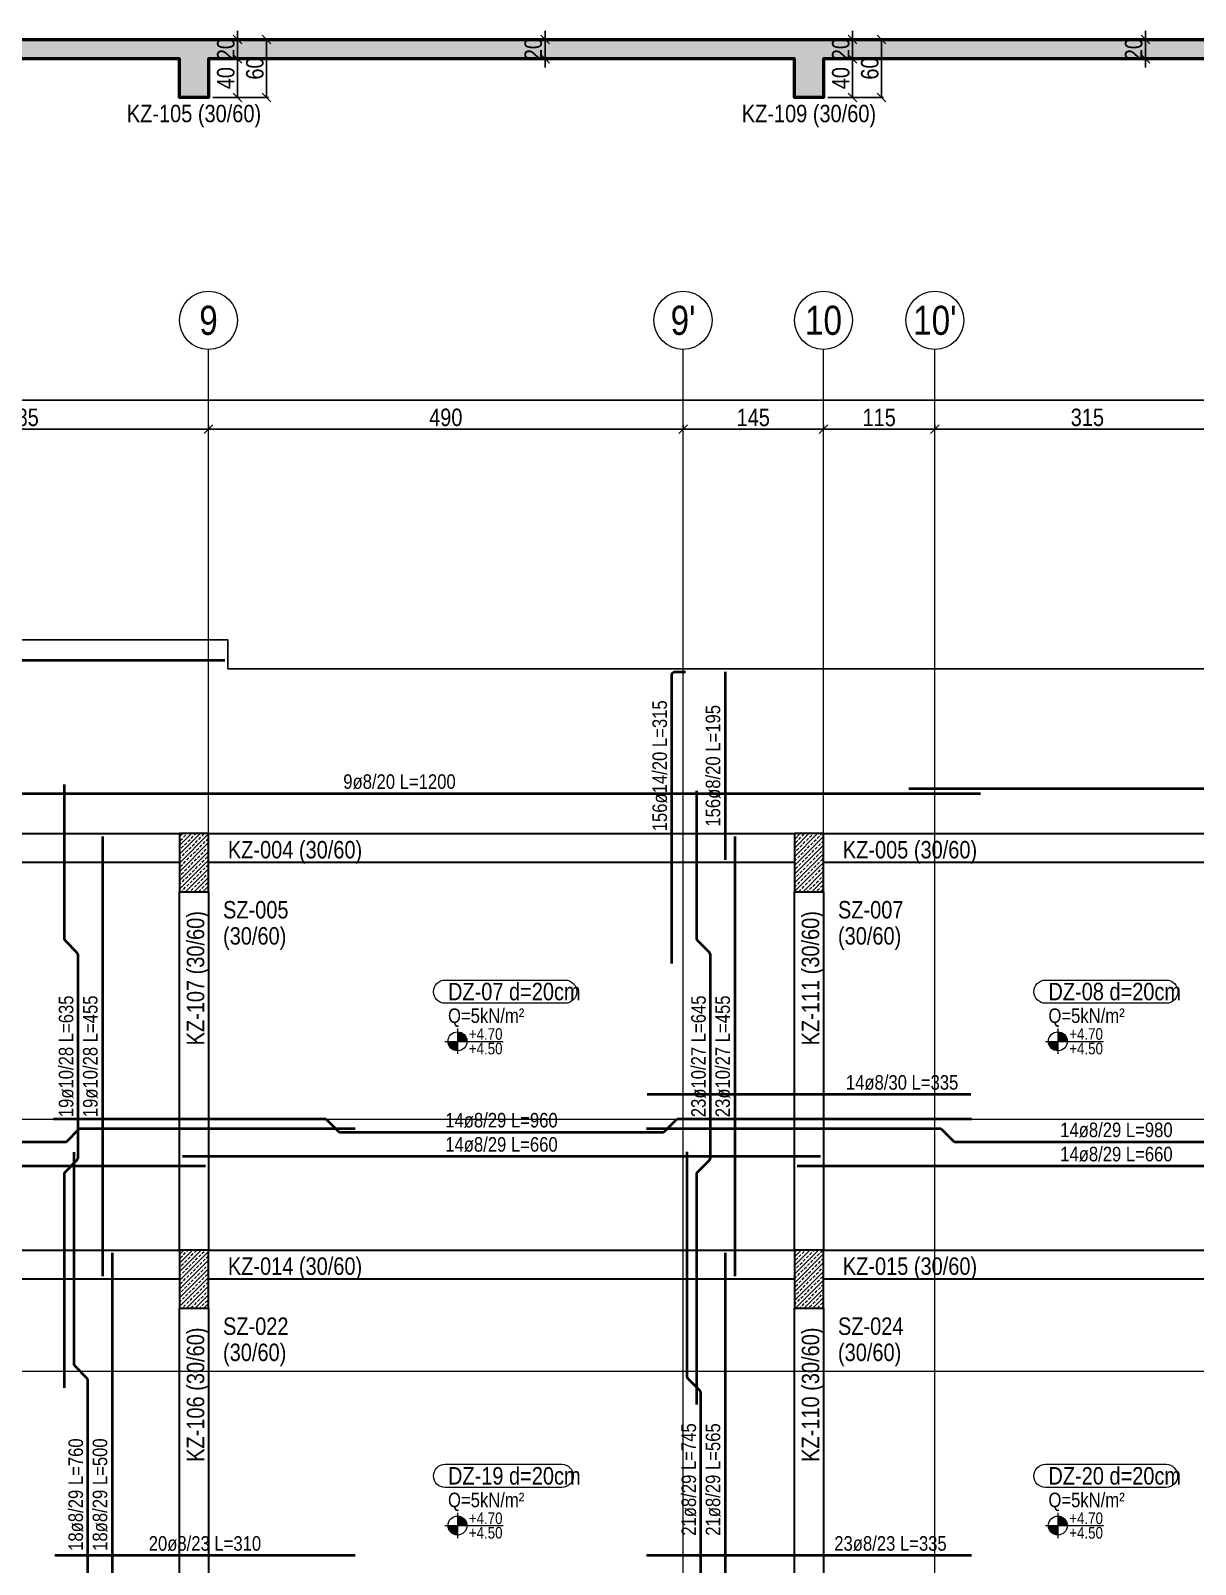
# Model space of a CAD drawing. Header units: millimetres. Extents: x 2356 to 11074, y 522 to 6020.
# Drawn here: x 5330 to 6532, y 4408 to 5991 of the extents above; entities that cross this region are included whole.
import ezdxf
from ezdxf.enums import TextEntityAlignment as Align

# ---------------------------------------------------------------- set-up
doc = ezdxf.new("R2010")
doc.units = ezdxf.units.MM
doc.linetypes.add('DASHED', pattern=[0.75, 0.5, -0.25])
for name, color, linetype, lineweight in [('AKS BALONU (BEYKENT)', 7, 'Continuous', 20), ('AKS CIZGISI (BEYKENT)', 252, 'DASHED', 20), ('AKS OLCU (BEYKENT)', 200, 'Continuous', 20), ('AKS YAZISI (BEYKENT)', 3, 'Continuous', 20), ('DONATI (BEYKENT)', 4, 'Continuous', 40), ('DONATI YAZISI (BEYKENT)', 3, 'Continuous', 20), ('DOSEME ISMI (BEYKENT)', 9, 'Continuous', 20), ('DOSEME PAFTA (BEYKENT)', 3, 'Continuous', 20), ('KAT SINIRI (BEYKENT)', 41, 'Continuous', 25), ('KESIT CIZGISI (BEYKENT)', 3, 'Continuous', 50), ('KIRIS (BEYKENT)', 2, 'Continuous', 30), ('KIRIS ISMI (BEYKENT)', 40, 'Continuous', 20), ('KOLON (BEYKENT)', 3, 'Continuous', 30), ('KOLON ISMI (BEYKENT)', 91, 'Continuous', 20), ('KOT CIZGISI (BEYKENT)', 7, 'Continuous', 20), ('KOT YAZI (BEYKENT)', 7, 'Continuous', 20), ('OLCU (BEYKENT)', 14, 'Continuous', 20), ('TARAMA (BEYKENT)', 252, 'Continuous', 20), ('YUK YAZISI (BEYKENT)', 140, 'Continuous', 20)]:
    doc.layers.add(name, color=color, linetype=linetype, lineweight=lineweight)
doc.styles.add('DONATI YAZISI (BEYKENT)', font='')
doc.styles.add('YAZI (BEYKENT)', font='')
doc.styles.get('DONATI YAZISI (BEYKENT)').set_extended_font_data('Bahnschrift Light Condensed')
doc.styles.get('YAZI (BEYKENT)').set_extended_font_data('Bahnschrift Light Condensed')
doc.dimstyles.new('AKS_OLCU_100', dxfattribs={"dimtxt": 18, "dimasz": 4.5, "dimexe": 1.875, "dimexo": 4.5, "dimgap": 3, "dimtad": 1, "dimdec": 0, "dimrnd": 0.5, "dimzin": 12, "dimdsep": 46, "dimtxsty": 'YAZI (BEYKENT)', "dimtsz": 4.5, "dimcen": 0.09, "dimclrt": 7, "dimadec": 0, "dimazin": 0, "dimtfac": 1, "dimtdec": 4, "dimtix": 1, "dimtmove": 0, "dimatfit": 3, "dimfxl": 1, "dimtolj": 1, "dimtzin": 0, "dimarcsym": 0})
doc.dimstyles.new('PLAN_OLCU_100', dxfattribs={"dimtxt": 18, "dimasz": 4.5, "dimexe": 1.875, "dimexo": 4.5, "dimgap": 3, "dimtad": 1, "dimdec": 0, "dimrnd": 0.5, "dimzin": 12, "dimdsep": 46, "dimtxsty": 'YAZI (BEYKENT)', "dimtsz": 4.5, "dimcen": 0.09, "dimclrt": 7, "dimadec": 0, "dimazin": 0, "dimtfac": 1, "dimtdec": 4, "dimtix": 1, "dimtmove": 0, "dimatfit": 3, "dimfxl": 1, "dimtolj": 1, "dimtzin": 0, "dimarcsym": 0})
pattern_1 = [(45, (-86089.6365, -4262.8825), (-4.49012806, 4.49012806), []), (45, (-86085.1463, -4262.8825), (-4.49012806, 4.49012806), [3.175, -1.5875])]

# ---------------------------------------------------------------- blocks, each defined once
blk = doc.blocks.new('*D204')
at = {"layer": 'Defpoints', "color": 0, "transparency": 16777216}
for p in [(5513.5, 5982.3), (5513.5, 5962.3), (5543.5, 5962.3)]:
    blk.add_point(p, dxfattribs=at)
at = {"layer": 'OLCU (BEYKENT)', "color": 0, "lineweight": -2, "transparency": 16777216}
for p, q in [((5548, 5977.8), (5539, 5986.8)), ((5543.5, 5982.3), (5543.5, 5991.3)), ((5518, 5982.3), (5545.4, 5982.3)), ((5543.5, 5982.3), (5543.5, 5962.3)), ((5518, 5962.3), (5545.4, 5962.3)), ((5548, 5957.8), (5539, 5966.8)), ((5543.5, 5962.3), (5543.5, 5953.3))]:
    blk.add_line(p, q, dxfattribs=at)
at = {"layer": 'OLCU (BEYKENT)', "color": 7, "lineweight": 20, "transparency": 16777216, "insert": (5531.4, 5972.3), "char_height": 18, "attachment_point": 5, "rotation": 90, "style": 'YAZI (BEYKENT)'}
blk.add_mtext('\\A1;20', dxfattribs=at)
blk = doc.blocks.new('*D205')
at = {"layer": 'Defpoints', "color": 0, "transparency": 16777216}
for p in [(5513.5, 5962.3), (5513.5, 5922.3), (5543.5, 5922.3)]:
    blk.add_point(p, dxfattribs=at)
at = {"layer": 'OLCU (BEYKENT)', "color": 0, "lineweight": -2, "transparency": 16777216}
for p, q in [((5518, 5962.3), (5545.4, 5962.3)), ((5548, 5957.8), (5539, 5966.8)), ((5543.5, 5962.3), (5543.5, 5922.3)), ((5548, 5917.8), (5539, 5926.8)), ((5518, 5922.3), (5545.4, 5922.3))]:
    blk.add_line(p, q, dxfattribs=at)
at = {"layer": 'OLCU (BEYKENT)', "color": 7, "lineweight": 20, "transparency": 16777216, "insert": (5531.4, 5942.3), "char_height": 18, "attachment_point": 5, "rotation": 90, "style": 'YAZI (BEYKENT)'}
blk.add_mtext('\\A1;40', dxfattribs=at)
blk = doc.blocks.new('*D206')
at = {"layer": 'Defpoints', "color": 0, "transparency": 16777216}
for p in [(5513.5, 5982.3), (5513.5, 5922.3), (5573.5, 5922.3)]:
    blk.add_point(p, dxfattribs=at)
at = {"layer": 'OLCU (BEYKENT)', "color": 0, "lineweight": -2, "transparency": 16777216}
for p, q in [((5578, 5977.8), (5569, 5986.8)), ((5518, 5982.3), (5575.4, 5982.3)), ((5573.5, 5982.3), (5573.5, 5922.3)), ((5578, 5917.8), (5569, 5926.8)), ((5518, 5922.3), (5575.4, 5922.3))]:
    blk.add_line(p, q, dxfattribs=at)
at = {"layer": 'OLCU (BEYKENT)', "color": 7, "lineweight": 20, "transparency": 16777216, "insert": (5561.4, 5952.3), "char_height": 18, "attachment_point": 5, "rotation": 90, "style": 'YAZI (BEYKENT)'}
blk.add_mtext('\\A1;60', dxfattribs=at)
blk = doc.blocks.new('*D207')
at = {"layer": 'Defpoints', "color": 0, "transparency": 16777216}
for p in [(6148.5, 5982.3), (6148.5, 5962.3), (6178.5, 5962.3)]:
    blk.add_point(p, dxfattribs=at)
at = {"layer": 'OLCU (BEYKENT)', "color": 0, "lineweight": -2, "transparency": 16777216}
for p, q in [((6183, 5977.8), (6174, 5986.8)), ((6178.5, 5982.3), (6178.5, 5991.3)), ((6153, 5982.3), (6180.4, 5982.3)), ((6178.5, 5982.3), (6178.5, 5962.3)), ((6153, 5962.3), (6180.4, 5962.3)), ((6183, 5957.8), (6174, 5966.8)), ((6178.5, 5962.3), (6178.5, 5953.3))]:
    blk.add_line(p, q, dxfattribs=at)
at = {"layer": 'OLCU (BEYKENT)', "color": 7, "lineweight": 20, "transparency": 16777216, "insert": (6166.4, 5972.3), "char_height": 18, "attachment_point": 5, "rotation": 90, "style": 'YAZI (BEYKENT)'}
blk.add_mtext('\\A1;20', dxfattribs=at)
blk = doc.blocks.new('*D208')
at = {"layer": 'Defpoints', "color": 0, "transparency": 16777216}
for p in [(6148.5, 5962.3), (6148.5, 5922.3), (6178.5, 5922.3)]:
    blk.add_point(p, dxfattribs=at)
at = {"layer": 'OLCU (BEYKENT)', "color": 0, "lineweight": -2, "transparency": 16777216}
for p, q in [((6153, 5962.3), (6180.4, 5962.3)), ((6183, 5957.8), (6174, 5966.8)), ((6178.5, 5962.3), (6178.5, 5922.3)), ((6183, 5917.8), (6174, 5926.8)), ((6153, 5922.3), (6180.4, 5922.3))]:
    blk.add_line(p, q, dxfattribs=at)
at = {"layer": 'OLCU (BEYKENT)', "color": 7, "lineweight": 20, "transparency": 16777216, "insert": (6166.4, 5942.3), "char_height": 18, "attachment_point": 5, "rotation": 90, "style": 'YAZI (BEYKENT)'}
blk.add_mtext('\\A1;40', dxfattribs=at)
blk = doc.blocks.new('*D209')
at = {"layer": 'Defpoints', "color": 0, "transparency": 16777216}
for p in [(6148.5, 5982.3), (6148.5, 5922.3), (6208.5, 5922.3)]:
    blk.add_point(p, dxfattribs=at)
at = {"layer": 'OLCU (BEYKENT)', "color": 0, "lineweight": -2, "transparency": 16777216}
for p, q in [((6213, 5977.8), (6204, 5986.8)), ((6153, 5982.3), (6210.4, 5982.3)), ((6208.5, 5982.3), (6208.5, 5922.3)), ((6213, 5917.8), (6204, 5926.8)), ((6153, 5922.3), (6210.4, 5922.3))]:
    blk.add_line(p, q, dxfattribs=at)
at = {"layer": 'OLCU (BEYKENT)', "color": 7, "lineweight": 20, "transparency": 16777216, "insert": (6196.4, 5952.3), "char_height": 18, "attachment_point": 5, "rotation": 90, "style": 'YAZI (BEYKENT)'}
blk.add_mtext('\\A1;60', dxfattribs=at)
blk = doc.blocks.new('*D235')
at = {"layer": 'Defpoints', "color": 0, "transparency": 16777216}
for p in [(5831, 5982.3), (5861, 5982.3), (5831, 5962.3)]:
    blk.add_point(p, dxfattribs=at)
at = {"layer": 'OLCU (BEYKENT)', "color": 0, "lineweight": -2, "transparency": 16777216}
for p, q in [((5865.5, 5977.8), (5856.5, 5986.8)), ((5861, 5982.3), (5861, 5991.3)), ((5835.5, 5982.3), (5862.9, 5982.3)), ((5861, 5962.3), (5861, 5982.3)), ((5835.5, 5962.3), (5862.9, 5962.3)), ((5865.5, 5957.8), (5856.5, 5966.8)), ((5861, 5962.3), (5861, 5953.3))]:
    blk.add_line(p, q, dxfattribs=at)
at = {"layer": 'OLCU (BEYKENT)', "color": 7, "lineweight": 20, "transparency": 16777216, "insert": (5848.9, 5972.3), "char_height": 18, "attachment_point": 5, "rotation": 90, "style": 'YAZI (BEYKENT)'}
blk.add_mtext('\\A1;20', dxfattribs=at)
blk = doc.blocks.new('*D236')
at = {"layer": 'Defpoints', "color": 0, "transparency": 16777216}
for p in [(6451, 5982.3), (6481, 5982.3), (6451, 5962.3)]:
    blk.add_point(p, dxfattribs=at)
at = {"layer": 'OLCU (BEYKENT)', "color": 0, "lineweight": -2, "transparency": 16777216}
for p, q in [((6485.5, 5977.8), (6476.5, 5986.8)), ((6481, 5982.3), (6481, 5991.3)), ((6455.5, 5982.3), (6482.9, 5982.3)), ((6481, 5962.3), (6481, 5982.3)), ((6455.5, 5962.3), (6482.9, 5962.3)), ((6485.5, 5957.8), (6476.5, 5966.8)), ((6481, 5962.3), (6481, 5953.3))]:
    blk.add_line(p, q, dxfattribs=at)
at = {"layer": 'OLCU (BEYKENT)', "color": 7, "lineweight": 20, "transparency": 16777216, "insert": (6468.9, 5972.3), "char_height": 18, "attachment_point": 5, "rotation": 90, "style": 'YAZI (BEYKENT)'}
blk.add_mtext('\\A1;20', dxfattribs=at)
blk = doc.blocks.new('*D277')
at = {"layer": 'AKS OLCU (BEYKENT)', "color": 0, "lineweight": -2, "transparency": 16777216}
for p, q in [((3009, 5605.3), (3018, 5614.3)), ((3013.5, 5614.3), (3013.5, 5611.7)), ((3013.5, 5609.8), (10453.5, 5609.8)), ((10449, 5605.3), (10458, 5614.3)), ((10453.5, 5614.3), (10453.5, 5611.7))]:
    blk.add_line(p, q, dxfattribs=at)
at = {"layer": 'Defpoints', "color": 0, "transparency": 16777216}
for p in [(3013.5, 5609.8), (10453.5, 5609.8), (10453.5, 5609.8)]:
    blk.add_point(p, dxfattribs=at)
at = {"layer": 'AKS OLCU (BEYKENT)', "color": 7, "transparency": 16777216, "insert": (6733.5, 5622), "char_height": 18, "attachment_point": 5, "style": 'YAZI (BEYKENT)'}
blk.add_mtext('\\A1;7440', dxfattribs=at)
blk = doc.blocks.new('*D288')
at = {"layer": 'AKS OLCU (BEYKENT)', "color": 0, "lineweight": -2, "transparency": 16777216}
for p, q in [((5124, 5575.3), (5133, 5584.3)), ((5128.5, 5584.3), (5128.5, 5581.7)), ((5128.5, 5579.8), (5513.5, 5579.8)), ((5509, 5575.3), (5518, 5584.3)), ((5513.5, 5584.3), (5513.5, 5581.7))]:
    blk.add_line(p, q, dxfattribs=at)
at = {"layer": 'Defpoints', "color": 0, "transparency": 16777216}
for p in [(5128.5, 5579.8), (5513.5, 5579.8), (5513.5, 5579.8)]:
    blk.add_point(p, dxfattribs=at)
at = {"layer": 'AKS OLCU (BEYKENT)', "color": 7, "transparency": 16777216, "insert": (5321, 5592), "char_height": 18, "attachment_point": 5, "style": 'YAZI (BEYKENT)'}
blk.add_mtext('\\A1;385', dxfattribs=at)
blk = doc.blocks.new('*D289')
at = {"layer": 'AKS OLCU (BEYKENT)', "color": 0, "lineweight": -2, "transparency": 16777216}
for p, q in [((5509, 5575.3), (5518, 5584.3)), ((5513.5, 5584.3), (5513.5, 5581.7)), ((5513.5, 5579.8), (6003.5, 5579.8)), ((5999, 5575.3), (6008, 5584.3)), ((6003.5, 5584.3), (6003.5, 5581.7))]:
    blk.add_line(p, q, dxfattribs=at)
at = {"layer": 'Defpoints', "color": 0, "transparency": 16777216}
for p in [(5513.5, 5579.8), (6003.5, 5579.8), (6003.5, 5579.8)]:
    blk.add_point(p, dxfattribs=at)
at = {"layer": 'AKS OLCU (BEYKENT)', "color": 7, "transparency": 16777216, "insert": (5758.5, 5592), "char_height": 18, "attachment_point": 5, "style": 'YAZI (BEYKENT)'}
blk.add_mtext('\\A1;490', dxfattribs=at)
blk = doc.blocks.new('*D290')
at = {"layer": 'AKS OLCU (BEYKENT)', "color": 0, "lineweight": -2, "transparency": 16777216}
for p, q in [((5999, 5575.3), (6008, 5584.3)), ((6003.5, 5584.3), (6003.5, 5581.7)), ((6003.5, 5579.8), (6148.5, 5579.8)), ((6144, 5575.3), (6153, 5584.3)), ((6148.5, 5584.3), (6148.5, 5581.7))]:
    blk.add_line(p, q, dxfattribs=at)
at = {"layer": 'Defpoints', "color": 0, "transparency": 16777216}
for p in [(6003.5, 5579.8), (6148.5, 5579.8), (6148.5, 5579.8)]:
    blk.add_point(p, dxfattribs=at)
at = {"layer": 'AKS OLCU (BEYKENT)', "color": 7, "transparency": 16777216, "insert": (6076, 5591.9), "char_height": 18, "attachment_point": 5, "style": 'YAZI (BEYKENT)'}
blk.add_mtext('\\A1;145', dxfattribs=at)
blk = doc.blocks.new('*D291')
at = {"layer": 'AKS OLCU (BEYKENT)', "color": 0, "lineweight": -2, "transparency": 16777216}
for p, q in [((6144, 5575.3), (6153, 5584.3)), ((6148.5, 5584.3), (6148.5, 5581.7)), ((6148.5, 5579.8), (6263.5, 5579.8)), ((6259, 5575.3), (6268, 5584.3)), ((6263.5, 5584.3), (6263.5, 5581.7))]:
    blk.add_line(p, q, dxfattribs=at)
at = {"layer": 'Defpoints', "color": 0, "transparency": 16777216}
for p in [(6148.5, 5579.8), (6263.5, 5579.8), (6263.5, 5579.8)]:
    blk.add_point(p, dxfattribs=at)
at = {"layer": 'AKS OLCU (BEYKENT)', "color": 7, "transparency": 16777216, "insert": (6206, 5591.9), "char_height": 18, "attachment_point": 5, "style": 'YAZI (BEYKENT)'}
blk.add_mtext('\\A1;115', dxfattribs=at)
blk = doc.blocks.new('*D292')
at = {"layer": 'AKS OLCU (BEYKENT)', "color": 0, "lineweight": -2, "transparency": 16777216}
for p, q in [((6259, 5575.3), (6268, 5584.3)), ((6263.5, 5584.3), (6263.5, 5581.7)), ((6263.5, 5579.8), (6578.5, 5579.8)), ((6574, 5575.3), (6583, 5584.3)), ((6578.5, 5584.3), (6578.5, 5581.7))]:
    blk.add_line(p, q, dxfattribs=at)
at = {"layer": 'Defpoints', "color": 0, "transparency": 16777216}
for p in [(6263.5, 5579.8), (6578.5, 5579.8), (6578.5, 5579.8)]:
    blk.add_point(p, dxfattribs=at)
at = {"layer": 'AKS OLCU (BEYKENT)', "color": 7, "transparency": 16777216, "insert": (6421, 5592), "char_height": 18, "attachment_point": 5, "style": 'YAZI (BEYKENT)'}
blk.add_mtext('\\A1;315', dxfattribs=at)

msp = doc.modelspace()

# ---------------------------------------------------------------- hatches: boundary and pattern name
at = {"layer": 'KOT CIZGISI (BEYKENT)', "true_color": 0x000000}
h = msp.add_hatch(color=18, dxfattribs=at)
h.dxf.hatch_style = 1
h.paths.add_polyline_path([(5770.6, 4957.6), (5770.6, 4947.8), (5780.4, 4947.8, 0.414214)])
h = msp.add_hatch(color=18, dxfattribs=at)
h.dxf.hatch_style = 1
h.paths.add_polyline_path([(6390.6, 4957.6), (6390.6, 4947.8), (6400.4, 4947.8, 0.414214)])
h = msp.add_hatch(color=18, dxfattribs=at)
h.dxf.hatch_style = 1
h.paths.add_polyline_path([(5770.6, 4947.8), (5760.8, 4947.8, 0.414214), (5770.6, 4938)])
h = msp.add_hatch(color=18, dxfattribs=at)
h.dxf.hatch_style = 1
h.paths.add_polyline_path([(6390.6, 4947.8), (6380.8, 4947.8, 0.414214), (6390.6, 4938)])
h = msp.add_hatch(color=18, dxfattribs=at)
h.dxf.hatch_style = 1
h.paths.add_polyline_path([(5770.6, 4457.6), (5770.6, 4447.8), (5780.4, 4447.8, 0.414214)])
h = msp.add_hatch(color=18, dxfattribs=at)
h.dxf.hatch_style = 1
h.paths.add_polyline_path([(6390.6, 4457.6), (6390.6, 4447.8), (6400.4, 4447.8, 0.414214)])
h = msp.add_hatch(color=18, dxfattribs=at)
h.dxf.hatch_style = 1
h.paths.add_polyline_path([(5770.6, 4447.8), (5760.8, 4447.8, 0.414214), (5770.6, 4438)])
h = msp.add_hatch(color=18, dxfattribs=at)
h.dxf.hatch_style = 1
h.paths.add_polyline_path([(6390.6, 4447.8), (6380.8, 4447.8, 0.414214), (6390.6, 4438)])
at = {"layer": 'TARAMA (BEYKENT)'}
h = msp.add_hatch(dxfattribs=at)
h.set_pattern_fill('ANSI33', color=256, style=0)
h.set_pattern_definition(pattern_1)
h.paths.add_polyline_path([(3713.5, 5962.3), (3513.5, 5962.3), (3513.5, 5982.3), (10653.5, 5982.3), (10653.5, 5962.3), (10453.5, 5962.3), (10453.5, 5922.3), (10423.5, 5922.3), (10423.5, 5962.3), (9883.5, 5962.3), (9883.5, 5922.3), (9853.5, 5922.3), (9853.5, 5962.3), (9228.5, 5962.3), (9228.5, 5922.3), (9198.5, 5922.3), (9198.5, 5962.3), (8683.5, 5962.3), (8683.5, 5922.3), (8653.5, 5922.3), (8653.5, 5962.3), (8038.5, 5962.3), (8038.5, 5922.3), (8008.5, 5922.3), (8008.5, 5962.3), (7408.5, 5962.3), (7408.5, 5922.3), (7378.5, 5922.3), (7378.5, 5962.3), (6783.5, 5962.3), (6783.5, 5922.3), (6753.5, 5922.3), (6753.5, 5962.3), (6148.5, 5962.3), (6148.5, 5922.3), (6118.5, 5922.3), (6118.5, 5962.3), (5513.5, 5962.3), (5513.5, 5922.3), (5483.5, 5922.3), (5483.5, 5962.3), (4918.5, 5962.3), (4918.5, 5922.3), (4888.5, 5922.3), (4888.5, 5962.3), (4313.5, 5962.3), (4313.5, 5922.3), (4283.5, 5922.3), (4283.5, 5962.3), (3743.5, 5962.3), (3743.5, 5922.3), (3713.5, 5922.3)], flags=16)
h = msp.add_hatch(dxfattribs=at)
h.set_pattern_fill('ANSI33', color=256, style=0)
h.set_pattern_definition(pattern_1)
h.paths.add_polyline_path([(5483.5, 5102.3), (5513.5, 5102.3), (5513.5, 5162.3), (5483.5, 5162.3)], flags=16)
h = msp.add_hatch(dxfattribs=at)
h.set_pattern_fill('ANSI33', color=256, style=0)
h.set_pattern_definition(pattern_1)
h.paths.add_polyline_path([(6118.5, 5102.3), (6148.5, 5102.3), (6148.5, 5162.3), (6118.5, 5162.3)], flags=16)
h = msp.add_hatch(dxfattribs=at)
h.set_pattern_fill('ANSI33', color=256, style=0)
h.set_pattern_definition(pattern_1)
h.paths.add_polyline_path([(5483.5, 4672.3), (5513.5, 4672.3), (5513.5, 4732.3), (5483.5, 4732.3)], flags=16)
h = msp.add_hatch(dxfattribs=at)
h.set_pattern_fill('ANSI33', color=256, style=0)
h.set_pattern_definition(pattern_1)
h.paths.add_polyline_path([(6118.5, 4672.3), (6148.5, 4672.3), (6148.5, 4732.3), (6118.5, 4732.3)], flags=16)

# ---------------------------------------------------------------- linework, layer by layer
at = {"layer": 'AKS BALONU (BEYKENT)'}
for centre in [(5513.5, 5692.3), (6003.5, 5692.3), (6148.5, 5692.3), (6263.5, 5692.3)]:
    msp.add_circle(centre, 30, dxfattribs=at)
at = {"layer": 'AKS CIZGISI (BEYKENT)'}
for p, q in [((5513.5, 642.3), (5513.5, 5662.3)), ((6148.5, 642.3), (6148.5, 5662.3)), ((2713.5, 5162.3), (10953.5, 5162.3)), ((2713.5, 4867.3), (10953.5, 4867.3)), ((2713.5, 4732.3), (10953.5, 4732.3)), ((2713.5, 4607.3), (10953.5, 4607.3))]:
    msp.add_line(p, q, dxfattribs=at)
at = {"layer": 'AKS CIZGISI (BEYKENT)', "color": 175, "true_color": 0x4554a5}
for p, q in [((6003.5, 642.3), (6003.5, 5662.3)), ((6263.5, 642.3), (6263.5, 5662.3))]:
    msp.add_line(p, q, dxfattribs=at)
at = {"layer": 'DONATI (BEYKENT)'}
for points in [[(5530.5, 5340.9), (4648, 5340.9)], [(6046.9, 5329.3), (6046.9, 5135.3)], [(6310.7, 5203.5), (5110.7, 5203.5)], [(7436.5, 5208.5), (6236.5, 5208.5)], [(5403.9, 5159.3), (5403.9, 4705.3)], [(6056.9, 5159.3), (6056.9, 4705.3)], [(6300.8, 4892.9), (5966.3, 4892.9)], [(5510.5, 4818.9), (4941.5, 4818.9)], [(6145.5, 4828.9), (5486.5, 4828.9)], [(6780.5, 4818.9), (6121.5, 4818.9)], [(5413.9, 4729.3), (5413.9, 4230.3)], [(6046.9, 4729.3), (6046.9, 4165.3)], [(5664.8, 4416.9), (5354.8, 4416.9)], [(6301.3, 4416.9), (5965.8, 4416.9)]]:
    msp.add_lwpolyline(points, dxfattribs=at)
for points in [[(5991.9, 5028.3), (5991.9, 5326.3, -0.414214), (5994.9, 5329.3), (6005.9, 5329.3)], [(5364.9, 4590.1), (5364.9, 4811.1, -0.198912), (5365.8, 4813.2), (5378, 4825.5, 0.198912), (5378.9, 4827.6), (5378.9, 5037.1, 0.198912), (5378, 5039.2), (5365.8, 5051.5, -0.198912), (5364.9, 5053.6), (5364.9, 5213.1)], [(6017.9, 4572.8), (6017.9, 4811.1, -0.198912), (6018.8, 4813.2), (6031, 4825.5, 0.198912), (6031.9, 4827.6), (6031.9, 5037.1, 0.198912), (6031, 5039.2), (6018.8, 5051.5, -0.198912), (6017.9, 5053.6), (6017.9, 5206.6)], [(5353.3, 4867.9), (5633.3, 4867.9, -0.198912), (5635.4, 4867), (5647.7, 4854.8, 0.198912), (5649.8, 4853.9), (5982.3, 4853.9, 0.198912), (5984.4, 4854.8), (5996.7, 4867, -0.198912), (5998.8, 4867.9), (6301.3, 4867.9)], [(4811, 4857.9), (5070.3, 4857.9, -0.198912), (5072.4, 4857), (5084.7, 4844.8, 0.198912), (5086.8, 4843.9), (5365.3, 4843.9, 0.198912), (5367.4, 4844.8), (5379.7, 4857, -0.198912), (5381.8, 4857.9), (5664.8, 4857.9)], [(5965.8, 4857.9), (6268.3, 4857.9, -0.198912), (6270.4, 4857), (6282.7, 4844.8, 0.198912), (6284.8, 4843.9), (6617.3, 4843.9, 0.198912), (6619.4, 4844.8), (6631.7, 4857, -0.198912), (6633.8, 4857.9), (6933.8, 4857.9)], [(5374.9, 4085.1), (5374.9, 4345.1, -0.198912), (5375.8, 4347.2), (5388, 4359.5, 0.198912), (5388.9, 4361.6), (5388.9, 4598.1, 0.198912), (5388, 4600.2), (5375.8, 4612.5, -0.198912), (5374.9, 4614.6), (5374.9, 4833.3)], [(6007.9, 4100.8), (6007.9, 4293.1, -0.198912), (6008.8, 4295.2), (6021, 4307.5, 0.198912), (6021.9, 4309.6), (6021.9, 4585.1, 0.198912), (6021, 4587.2), (6008.8, 4599.5, -0.198912), (6007.9, 4601.6), (6007.9, 4833.8)]]:
    msp.add_lwpolyline(points, format="xyb", dxfattribs=at)
at = {"layer": 'DOSEME PAFTA (BEYKENT)'}
for points in [[(5757.8, 5011.1), (5881.7, 5011.1, -1), (5881.7, 4987.1), (5757.8, 4987.1, -1)], [(6377.8, 5011.1), (6502.5, 5011.1, -1), (6502.5, 4987.1), (6377.8, 4987.1, -1)], [(5757.8, 4511.1), (5878.2, 4511.1, -1), (5878.2, 4487.1), (5757.8, 4487.1, -1)], [(6377.8, 4511.1), (6502.2, 4511.1, -1), (6502.2, 4487.1), (6377.8, 4487.1, -1)]]:
    msp.add_lwpolyline(points, format="xyb", close=True, dxfattribs=at)
at = {"layer": 'KAT SINIRI (BEYKENT)'}
msp.add_lwpolyline([(3513.5, 4740.2), (4135.7, 5362.3), (5533.5, 5362.3), (5533.5, 5332.3), (8633.5, 5332.3), (8633.5, 5362.3), (10031.4, 5362.3), (10653.5, 4740.2), (10653.5, 3042.3), (10623.5, 3042.3), (10623.5, 1222.3), (8183.5, 1222.3), (8183.5, 1872.3), (8463.5, 1872.3), (8463.5, 3022.3), (5733.5, 3022.3), (5733.5, 1572.3), (3543.5, 1572.3), (3543.5, 3042.3), (3513.5, 3042.3)], close=True, dxfattribs=at)
at = {"layer": 'KESIT CIZGISI (BEYKENT)'}
for points in [[(3713.5, 5962.3), (3513.5, 5962.3), (3513.5, 5982.3), (10653.5, 5982.3)], [(6753.5, 5962.3), (6148.5, 5962.3), (6148.5, 5922.3), (6118.5, 5922.3), (6118.5, 5962.3), (5513.5, 5962.3), (5513.5, 5922.3), (5483.5, 5922.3), (5483.5, 5962.3), (4918.5, 5962.3), (4918.5, 5922.3), (4888.5, 5922.3), (4888.5, 5962.3), (4313.5, 5962.3), (4313.5, 5922.3), (4283.5, 5922.3), (4283.5, 5962.3), (3743.5, 5962.3), (3743.5, 5922.3), (3713.5, 5922.3), (3713.5, 5962.3)]]:
    msp.add_lwpolyline(points, dxfattribs=at)
at = {"layer": 'KIRIS (BEYKENT)'}
for p, q in [((4968.5, 5162.3), (5483.5, 5162.3)), ((5513.5, 5162.3), (6118.5, 5162.3)), ((6148.5, 5162.3), (6753.5, 5162.3)), ((5483.5, 5132.3), (4968.5, 5132.3)), ((6118.5, 5132.3), (5513.5, 5132.3)), ((6753.5, 5132.3), (6148.5, 5132.3)), ((5483.5, 4732.3), (5483.5, 5102.3)), ((5513.5, 5102.3), (5513.5, 4732.3)), ((6118.5, 4732.3), (6118.5, 5102.3)), ((6148.5, 5102.3), (6148.5, 4732.3)), ((4968.5, 4732.3), (5483.5, 4732.3)), ((5513.5, 4732.3), (6118.5, 4732.3)), ((6148.5, 4732.3), (6753.5, 4732.3)), ((5483.5, 4702.3), (4968.5, 4702.3)), ((6118.5, 4702.3), (5513.5, 4702.3)), ((6753.5, 4702.3), (6148.5, 4702.3)), ((5483.5, 4342.3), (5483.5, 4672.3)), ((5513.5, 4672.3), (5513.5, 4342.3)), ((6118.5, 4242.3), (6118.5, 4672.3)), ((6148.5, 4672.3), (6148.5, 4242.3))]:
    msp.add_line(p, q, dxfattribs=at)
at = {"layer": 'KOLON (BEYKENT)'}
for points in [[(5483.5, 5102.3), (5513.5, 5102.3), (5513.5, 5162.3), (5483.5, 5162.3)], [(6118.5, 5102.3), (6148.5, 5102.3), (6148.5, 5162.3), (6118.5, 5162.3)], [(5483.5, 4672.3), (5513.5, 4672.3), (5513.5, 4732.3), (5483.5, 4732.3)], [(6118.5, 4672.3), (6148.5, 4672.3), (6148.5, 4732.3), (6118.5, 4732.3)]]:
    msp.add_lwpolyline(points, close=True, dxfattribs=at)
at = {"layer": 'KOT CIZGISI (BEYKENT)'}
for p, q in [((5770.6, 4960.9), (5770.6, 4934.8)), ((6390.6, 4960.9), (6390.6, 4934.8)), ((5757.6, 4947.8), (5817.6, 4947.8)), ((6377.6, 4947.8), (6437.6, 4947.8)), ((5770.6, 4460.9), (5770.6, 4434.8)), ((6390.6, 4460.9), (6390.6, 4434.8)), ((5757.6, 4447.8), (5817.6, 4447.8)), ((6377.6, 4447.8), (6437.6, 4447.8))]:
    msp.add_line(p, q, dxfattribs=at)
for centre in [(5770.6, 4947.8), (6390.6, 4947.8), (5770.6, 4447.8), (6390.6, 4447.8)]:
    msp.add_circle(centre, 9.78, dxfattribs=at)

# ---------------------------------------------------------------- texts
at = {"layer": 'AKS YAZISI (BEYKENT)', "style": 'YAZI (BEYKENT)'}
for s, p in [('9', (5513.5, 5692.3)), ("9'", (6003.5, 5692.3)), ('10', (6148.5, 5692.3)), ("10'", (6263.5, 5692.3))]:
    msp.add_text(s, height=30, dxfattribs=at).set_placement(p, align=Align.MIDDLE_CENTER)
at = {"layer": 'DONATI YAZISI (BEYKENT)', "style": 'DONATI YAZISI (BEYKENT)'}
for s, p in [('156ø14/20 L=315', (5979.4, 5232.3)), ('156ø8/20 L=195', (6034.4, 5232.3)), ('19ø10/28 L=635', (5366.4, 4932.3)), ('19ø10/28 L=455', (5391.4, 4932.3)), ('23ø10/27 L=645', (6019.4, 4932.3)), ('23ø10/27 L=455', (6044.4, 4932.3)), ('21ø8/29 L=745', (6009.4, 4495.4)), ('21ø8/29 L=565', (6034.4, 4495.4)), ('18ø8/29 L=760', (5376.4, 4479.8)), ('18ø8/29 L=500', (5401.4, 4479.8))]:
    msp.add_text(s, height=15, rotation=90, dxfattribs=at).set_placement(p, align=Align.MIDDLE_CENTER)
for s, p in [('9ø8/20 L=1200', (5710.7, 5216)), ('14ø8/30 L=335', (6229.7, 4905.4)), ('14ø8/29 L=960', (5816, 4866.4)), ('14ø8/29 L=980', (6451, 4856.4)), ('14ø8/29 L=660', (5816, 4841.4)), ('14ø8/29 L=660', (6451, 4831.4)), ('20ø8/23 L=310', (5509.8, 4429.4)), ('23ø8/23 L=335', (6217.7, 4429.4))]:
    msp.add_text(s, height=15, dxfattribs=at).set_placement(p, align=Align.MIDDLE_CENTER)
at = {"layer": 'DOSEME ISMI (BEYKENT)', "style": 'YAZI (BEYKENT)'}
for s, p in [('DZ-07 d=20cm', (5760.8, 4984.8)), ('DZ-08 d=20cm', (6380.8, 4984.8)), ('DZ-19 d=20cm', (5760.8, 4484.8)), ('DZ-20 d=20cm', (6380.8, 4484.8))]:
    msp.add_text(s, height=18, dxfattribs=at).set_placement(p, align=Align.BOTTOM_LEFT)
at = {"layer": 'KIRIS ISMI (BEYKENT)', "style": 'YAZI (BEYKENT)'}
for s, p in [('KZ-105 (30/60)', (5498.5, 5914.8)), ('KZ-109 (30/60)', (6133.5, 5914.8))]:
    msp.add_text(s, height=18, dxfattribs=at).set_placement(p, align=Align.TOP_CENTER)
for s, p in [('KZ-004 (30/60)', (5533.5, 5131.3)), ('KZ-005 (30/60)', (6168.5, 5131.3)), ('KZ-014 (30/60)', (5533.5, 4701.3)), ('KZ-015 (30/60)', (6168.5, 4701.3))]:
    msp.add_text(s, height=18, dxfattribs=at).set_placement(p, align=Align.BOTTOM_LEFT)
for s, p in [('KZ-107 (30/60)', (5514.5, 5082.3)), ('KZ-111 (30/60)', (6149.5, 5082.3)), ('KZ-106 (30/60)', (5514.5, 4652.3)), ('KZ-110 (30/60)', (6149.5, 4652.3))]:
    msp.add_text(s, height=18, rotation=90, dxfattribs=at).set_placement(p, align=Align.BOTTOM_RIGHT)
at = {"layer": 'KOLON ISMI (BEYKENT)', "style": 'YAZI (BEYKENT)'}
for s, p in [('SZ-005', (5528.5, 5069.3)), ('SZ-007', (6163.5, 5069.3)), ('(30/60)', (5528.5, 5042.3)), ('(30/60)', (6163.5, 5042.3)), ('SZ-022', (5528.5, 4639.3)), ('SZ-024', (6163.5, 4639.3)), ('(30/60)', (5528.5, 4612.3)), ('(30/60)', (6163.5, 4612.3))]:
    msp.add_text(s, height=18, dxfattribs=at).set_placement(p, align=Align.BOTTOM_LEFT)
at = {"layer": 'KOT YAZI (BEYKENT)', "style": 'YAZI (BEYKENT)'}
for s, p in [('+4.70', (5782.3, 4945.8)), ('+4.70', (6402.3, 4945.8)), ('+4.50', (5782.3, 4930.8)), ('+4.50', (6402.3, 4930.8)), ('+4.70', (5782.3, 4445.8)), ('+4.70', (6402.3, 4445.8)), ('+4.50', (5782.3, 4430.8)), ('+4.50', (6402.3, 4430.8))]:
    msp.add_text(s, height=12, dxfattribs=at).set_placement(p, align=Align.BOTTOM_LEFT)
at = {"layer": 'YUK YAZISI (BEYKENT)', "style": 'YAZI (BEYKENT)'}
for p in [(5760.8, 4962.3), (6380.8, 4962.3), (5760.8, 4462.3), (6380.8, 4462.3)]:
    msp.add_text('Q=5kN/m²', height=15, dxfattribs=at).set_placement(p, align=Align.BOTTOM_LEFT)

# ---------------------------------------------------------------- dimensions: what is measured, and where the dimension line sits
at = {"layer": 'AKS OLCU (BEYKENT)'}
for p1, p2, picture, middle in [((3013.5, 5609.8), (10453.5, 5609.8), '*D277', (6733.5, 5622)), ((5128.5, 5579.8), (5513.5, 5579.8), '*D288', (5321, 5592)), ((5513.5, 5579.8), (6003.5, 5579.8), '*D289', (5758.5, 5592)), ((6003.5, 5579.8), (6148.5, 5579.8), '*D290', (6076, 5591.9)), ((6148.5, 5579.8), (6263.5, 5579.8), '*D291', (6206, 5591.9)), ((6263.5, 5579.8), (6578.5, 5579.8), '*D292', (6421, 5592))]:
    dim = msp.add_aligned_dim(p1=p1, p2=p2, distance=0, dimstyle='AKS_OLCU_100', dxfattribs=at)
    dim.commit()
    dim.dimension.update_dxf_attribs({"geometry": picture, "text_midpoint": middle})
at = {"layer": 'OLCU (BEYKENT)', "lineweight": 20}
for p1, p2, distance, picture, middle in [((5513.5, 5982.3), (5513.5, 5962.3), 30, '*D204', (5531.4, 5972.3)), ((5513.5, 5982.3), (5513.5, 5922.3), 60, '*D206', (5561.4, 5952.3)), ((5831, 5962.3), (5831, 5982.3), -30, '*D235', (5848.9, 5972.3)), ((6148.5, 5982.3), (6148.5, 5962.3), 30, '*D207', (6166.4, 5972.3)), ((6148.5, 5982.3), (6148.5, 5922.3), 60, '*D209', (6196.4, 5952.3)), ((6451, 5962.3), (6451, 5982.3), -30, '*D236', (6468.9, 5972.3)), ((5513.5, 5962.3), (5513.5, 5922.3), 30, '*D205', (5531.4, 5942.3)), ((6148.5, 5962.3), (6148.5, 5922.3), 30, '*D208', (6166.4, 5942.3))]:
    dim = msp.add_aligned_dim(p1=p1, p2=p2, distance=distance, dimstyle='PLAN_OLCU_100', dxfattribs=at)
    dim.commit()
    dim.dimension.update_dxf_attribs({"geometry": picture, "text_midpoint": middle})

doc.saveas('drawing.dxf')
